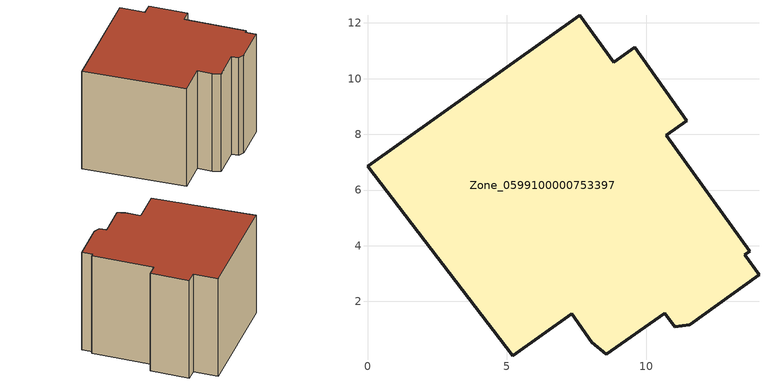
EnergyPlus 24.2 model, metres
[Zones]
Zone_0599100000753397
 floor ground (C_G): 10.66,1.58 8.57,0.1 8.05,0.54 7.33,1.55 5.22,0.04 0,6.86 7.62,12.28 8.84,10.58 9.59,11.12 11.47,8.49 10.73,7.97 13.72,3.81 13.55,3.68 14.06,2.95 11.56,1.17 11.02,1.1 z0
 wall outside (C_F): 11.47,8.49 9.59,11.12 8.84,10.58 7.62,12.28 0,6.86 5.22,0.04 7.33,1.55 8.05,0.54 8.57,0.1 10.66,1.58 11.02,1.1 11.56,1.17 14.06,2.95 13.55,3.68 13.72,3.81 10.73,7.97 11.47,8.49 z0:9.24
 roof outside (C_R): 11.02,1.1 11.56,1.17 14.06,2.95 13.55,3.68 13.72,3.81 10.73,7.97 11.47,8.49 9.59,11.12 8.84,10.58 7.62,12.28 0,6.86 5.22,0.04 7.33,1.55 8.05,0.54 8.57,0.1 10.66,1.58 z9.24
[BUILDING]
Pand.0599100000753397: North Axis=0; Terrain=City; Loads Convergence Tolerance Value=0.04; Temperature Convergence Tolerance Value=0.4; Solar Distribution=FullExterior; Maximum Number of Warmup Days=25; Minimum Number of Warmup Days=1
[Site:Location]
Rotterdam.The.Hague.AP_ZH_NLD Design_Conditions: Latitude=51.96; Longitude=4.45; Time Zone=1; Elevation=-4.5
[SITE:GROUNDTEMPERATURE:BUILDINGSURFACE]
18, 18, 18, 18, 18, 18, 18, 18, 18, 18, 18, 18
[MATERIAL] Thermal Absorptance=0.9; Solar Absorptance=0.7; Visible Absorptance=0.7
Name | Roughness | Thickness | Conductivity | Density | Specific Heat
G.TC.2006-2014 | MediumSmooth | 0.15 | 0.06 | 540 | 1210
F.TC.2006-2014 | Rough | 0.3 | 0.12 | 1920 | 840
R.TC.2006-2014 | MediumRough | 0.2 | 0.08 | 1500 | 1000
[CONSTRUCTION]
C_G: G.TC.2006-2014
C_F: F.TC.2006-2014
C_R: R.TC.2006-2014
[ZONE]
Zone_0599100000753397: Type=1; Multiplier=1; Ceiling Height=Autocalculate; Volume=Autocalculate; Floor Area=autocalculate; Part of Total Floor Area=Yes
[ZONEINFILTRATION:DESIGNFLOWRATE]
Infil_Zone_0599100000753397: Zone or ZoneList or Space or SpaceList=Zone_0599100000753397; Schedule=AlwaysOn; Design Flow Rate Calculation Method=Flow/Area; Flow Rate per Floor Area=0.0015; Constant Term Coefficient=1; Temperature Term Coefficient=0; Velocity Term Coefficient=0; Velocity Squared Term Coefficient=0
[HVACTEMPLATE:ZONE:IDEALLOADSAIRSYSTEM]
Zone_0599100000753397: Maximum Heating Supply Air Temperature=50; Minimum Cooling Supply Air Temperature=13; Maximum Heating Supply Air Humidity Ratio=0.0156; Minimum Cooling Supply Air Humidity Ratio=0.0077; Heating Limit=NoLimit; Cooling Limit=NoLimit; Dehumidification Control Type=ConstantSensibleHeatRatio; Cooling Sensible Heat Ratio=0.7; Dehumidification Setpoint=60; Humidification Control Type=None; Humidification Setpoint=30; Outdoor Air Method=None; Outdoor Air Flow Rate per Person=0.00944; Outdoor Air Flow Rate per Zone Floor Area=0; Outdoor Air Flow Rate per Zone=0; Demand Controlled Ventilation Type=None; Outdoor Air Economizer Type=NoEconomizer; Heat Recovery Type=None; Sensible Heat Recovery Effectiveness=0.7; Latent Heat Recovery Effectiveness=0.65
[ZONECONTROL:THERMOSTAT]
ThermostatControl_Zone_0599100000753397: Zone or ZoneList=Zone_0599100000753397; Control Type Schedule=DualSetpointControlType; Control 1=Thermostat_Zone_0599100000753397; Temperature Difference Between Cutout And Setpoint=0
[THERMOSTATSETPOINT:DUALSETPOINT]
Thermostat_Zone_0599100000753397: Heating Setpoint Temperature Schedule=HeatingSetpoint_Zone_0599100000753397; Cooling Setpoint Temperature Schedule=CoolingSetpoint_Zone_0599100000753397
[SCHEDULE:COMPACT]
HeatingSetpoint_Zone_0599100000753397: Through: 12/31, For: AllDays, Until: 24:00, 21
CoolingSetpoint_Zone_0599100000753397: Through: 12/31, For: AllDays, Until: 24:00, 24
DualSetpointControlType: Through: 12/31, For: AllDays, Until: 24:00, 4
AlwaysOn: Through: 12/31, For: AllDays, Until: 24:00, 1
